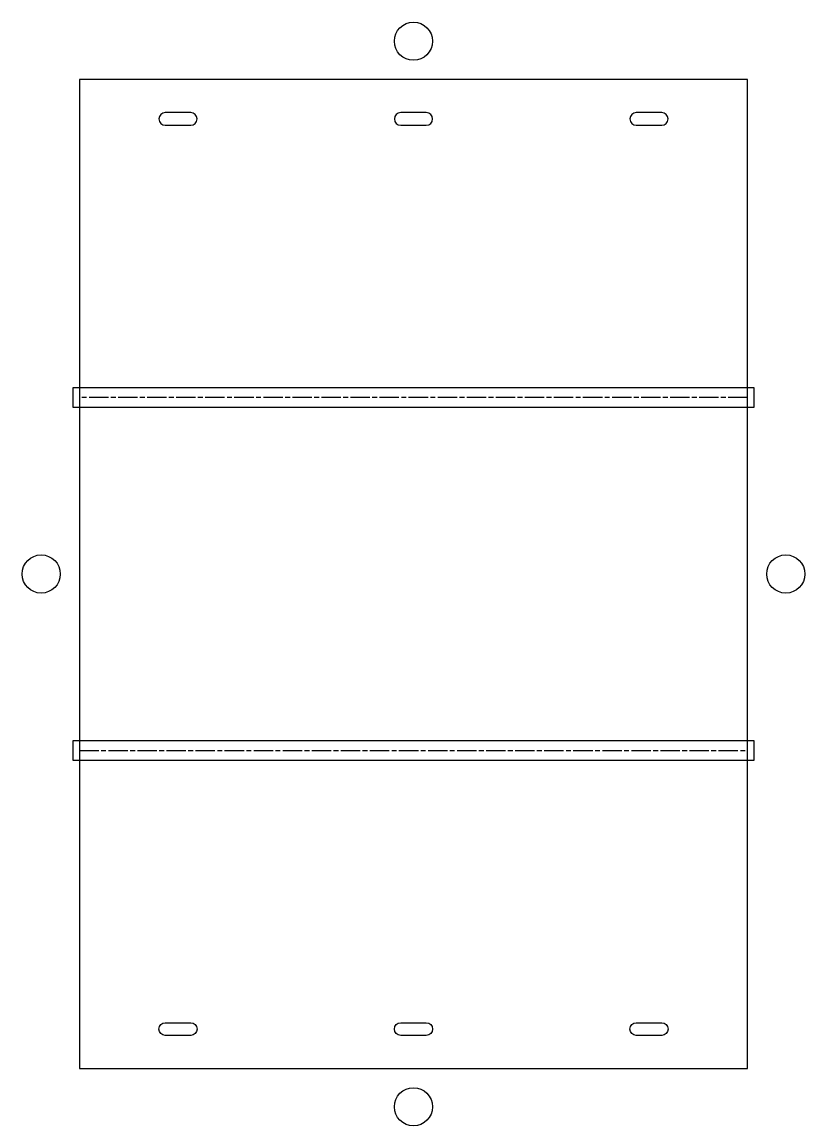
# Model space of a CAD drawing. Header units: millimetres. Extents: x 403 to 649, y -65 to 281.
import ezdxf

# ---------------------------------------------------------------- set-up
doc = ezdxf.new("R2010")
doc.units = ezdxf.units.MM
doc.linetypes.add('CHAIN', pattern=[0.3543, 0.2362, -0.0295, 0.0591, -0.0295])
doc.layers.add('Eje de pliegue (ISO)', color=2, linetype='CHAIN', lineweight=25)
for name, color, linetype in [('fija', 4, 'Continuous'), ('int', 1, 'Continuous'), ('rebaje', 3, 'Continuous')]:
    doc.layers.add(name, color=color, linetype=linetype)

msp = doc.modelspace()

# ---------------------------------------------------------------- linework, layer by layer
msp.add_lwpolyline([(420.97, 263.46), (420.97, -47.46), (630.97, -47.46), (630.97, 263.46)], close=True)
at = {"layer": 'Eje de pliegue (ISO)', "ltscale": 25.77035}
for points in [[(630.97, 163.46), (420.97, 163.46)], [(420.97, 52.54), (630.97, 52.54)]]:
    msp.add_lwpolyline(points, dxfattribs=at)
at = {"layer": 'fija'}
for centre in [(525.97, 275.46), (408.97, 108), (642.97, 108), (525.97, -59.46)]:
    msp.add_circle(centre, 6, dxfattribs=at)
at = {"layer": 'int'}
for points in [[(447.97, 249.01), (455.97, 249.01, 1), (455.97, 253.01), (447.97, 253.01, 1)], [(521.97, 249.01), (529.97, 249.01, 1), (529.97, 253.01), (521.97, 253.01, 1)], [(603.97, 249.01, 1), (603.97, 253.01), (595.97, 253.01, 1), (595.97, 249.01)], [(455.97, -37.01), (447.97, -37.01, -1), (447.97, -33.01), (455.97, -33.01, -1)], [(521.97, -37.01, -1), (521.97, -33.01), (529.97, -33.01, -1), (529.97, -37.01)], [(603.97, -33.01, -1), (603.97, -37.01), (595.97, -37.01, -1), (595.97, -33.01)]]:
    msp.add_lwpolyline(points, format="xyb", close=True, dxfattribs=at)
at = {"layer": 'rebaje'}
for points in [[(418.97, 160.46), (632.97, 160.46), (632.97, 166.46), (418.97, 166.46)], [(418.97, 49.54), (632.97, 49.54), (632.97, 55.54), (418.97, 55.54)]]:
    msp.add_lwpolyline(points, close=True, dxfattribs=at)

doc.saveas('drawing.dxf')
